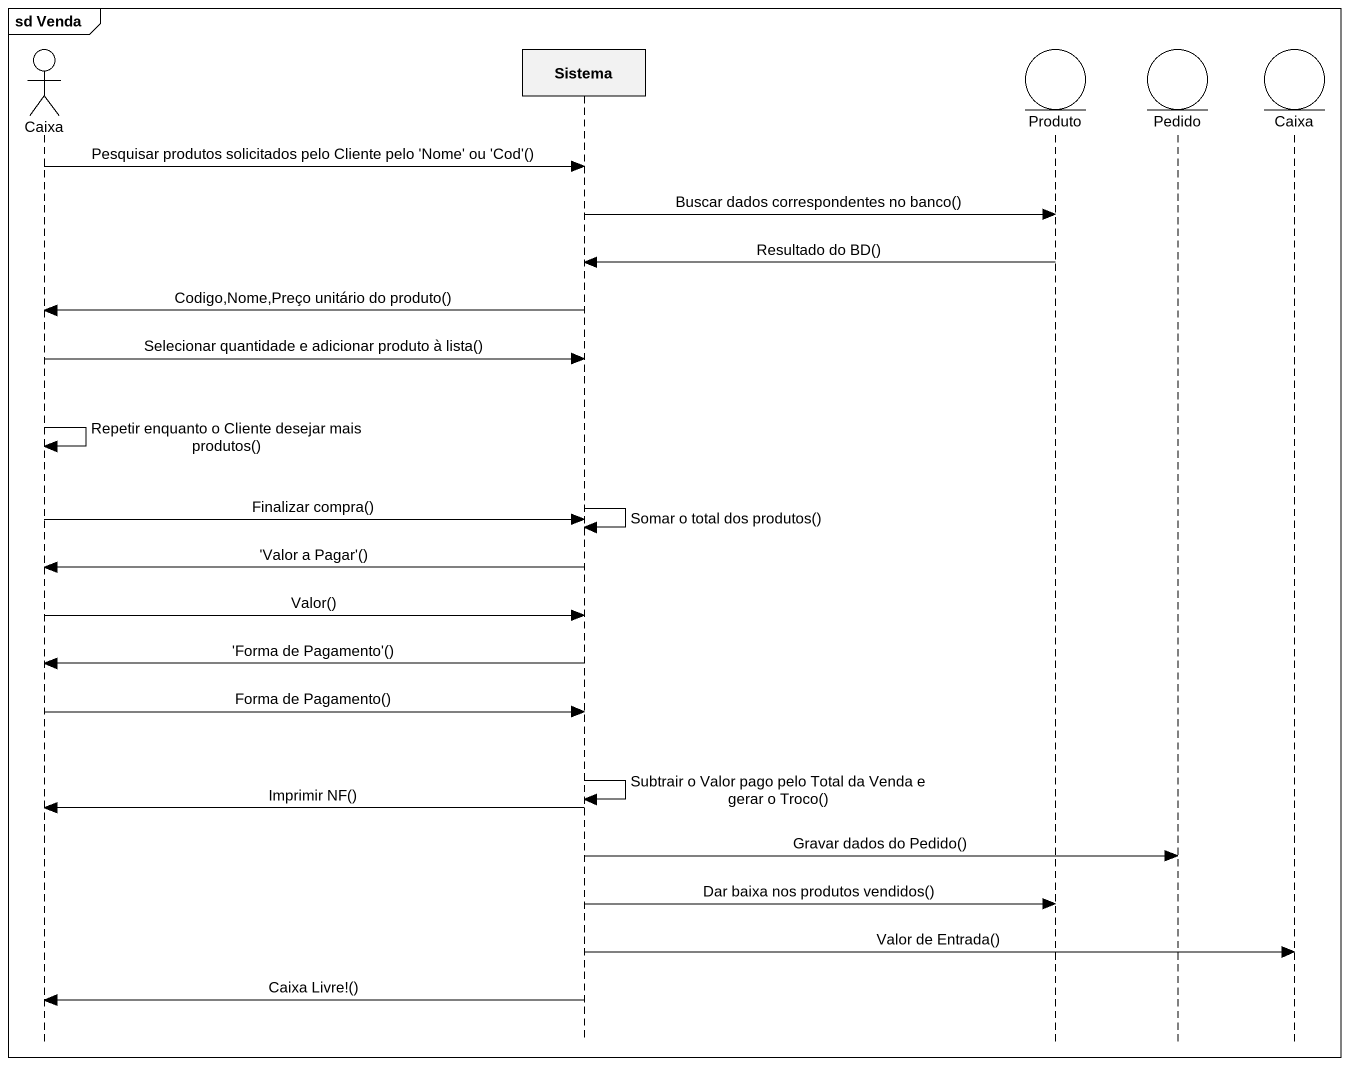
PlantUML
@startuml
mainframe sd Venda
hide footbox
actor Caixa
participant Sistema
entity Produto
entity Pedido
entity "Caixa" as Caixa_2

Caixa -> Sistema : Pesquisar produtos solicitados pelo Cliente pelo 'Nome' ou 'Cod'()
Sistema -> Produto : Buscar dados correspondentes no banco()
Produto -> Sistema : Resultado do BD()
Sistema -> Caixa : Codigo,Nome,Preço unitário do produto()
Caixa -> Sistema : Selecionar quantidade e adicionar produto à lista()
Caixa -> Caixa : Repetir enquanto o Cliente desejar mais produtos()
Sistema -> Sistema : Somar o total dos produtos()
Caixa -> Sistema : Finalizar compra()
Sistema -> Caixa : 'Valor a Pagar'()
Caixa -> Sistema : Valor()
Sistema -> Caixa : 'Forma de Pagamento'()
Caixa -> Sistema : Forma de Pagamento()
Sistema -> Sistema : Subtrair o Valor pago pelo Total da Venda e gerar o Troco()
Sistema -> Caixa : Imprimir NF()
Sistema -> Pedido : Gravar dados do Pedido()
Sistema -> Produto : Dar baixa nos produtos vendidos()
Sistema -> Caixa_2 : Valor de Entrada()
Sistema -> Caixa : Caixa Livre!()
@enduml
